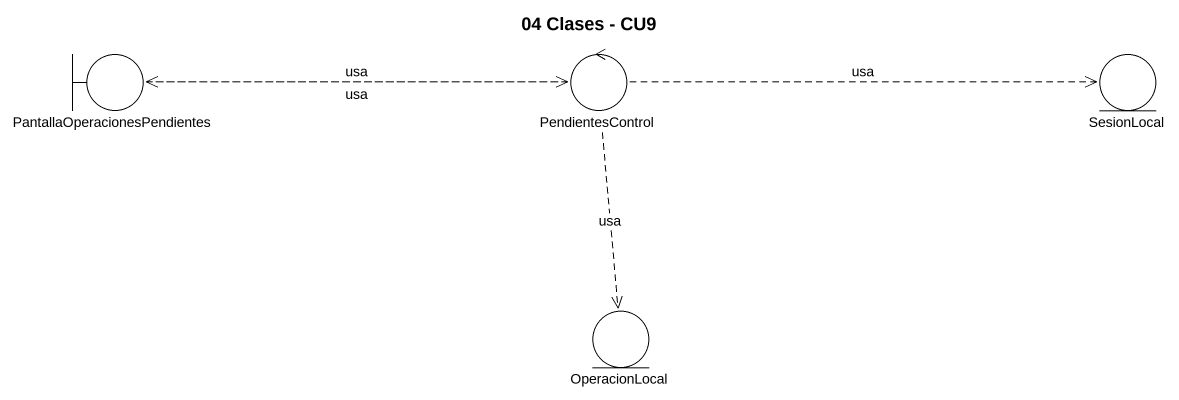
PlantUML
@startuml
title 04 Clases - CU9
boundary "PantallaOperacionesPendientes" as PantallaOperacionesPendiente
control PendientesControl
entity SesionLocal
entity OperacionLocal
PantallaOperacionesPendiente .right.> PendientesControl : usa
PendientesControl .left.> PantallaOperacionesPendiente : usa
PendientesControl .right.> SesionLocal : usa
PendientesControl ..> OperacionLocal : usa
@enduml
